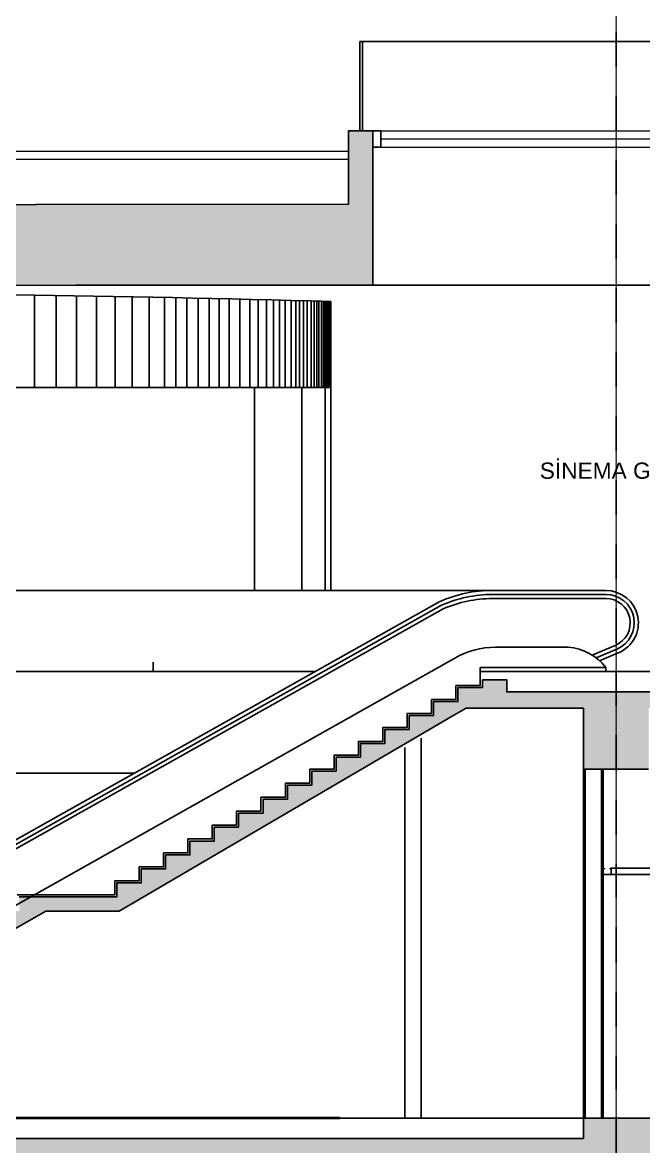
# Model space of a CAD drawing. Header units: centimetres. Extents: x -678439 to 71514, y -426864 to 8594.
# Drawn here: x 60405 to 61169, y 5995 to 7380 of the extents above; entities that cross this region are included whole.
import ezdxf

# ---------------------------------------------------------------- set-up
doc = ezdxf.new("R2010")
doc.units = ezdxf.units.CM
doc.header["$LTSCALE"] = 0.01
doc.header["$MEASUREMENT"] = 0
doc.linetypes.add('$0$CENTER', pattern=[50.8, 31.75, -6.35, 6.35, -6.35])
for name, color, linetype in [('$0$V-0_Axis', 8, '$0$CENTER'), ('AR-02', 152, 'Continuous'), ('METAL', 122, 'Continuous'), ('SIVA', 151, 'Continuous'), ('V-0_Elevation_015', 103, 'Continuous'), ('V-0_Elevation_025', 123, 'Continuous'), ('V-0_Hatch', 16, 'Continuous'), ('V-0_Hatch_Concrete', 252, 'Continuous'), ('V-0_Text_Tr', 7, 'Continuous'), ('V-2_Column', 160, 'Continuous'), ('V-2_Wall', 4, 'Continuous'), ('V-3_Ceiling_Suspended', 202, 'Continuous'), ('V-3_Glazing', 121, 'Continuous'), ('V-4_Floor_Cladding', 53, 'Continuous')]:
    doc.layers.add(name, color=color, linetype=linetype)
doc.layers.add('kaplama', color=30, linetype='Continuous', lineweight=40)
doc.styles.add('VIVA_100', font='arial.ttf', dxfattribs={"height": 20})

# ---------------------------------------------------------------- blocks, each defined once
blk = doc.blocks.new('sdfj')
at = {"layer": 'V-0_Elevation_015'}
for p, q in [((-290925.5, -409723.5), (-290925.5, -409973.5)), ((-290867.3, -409973.5), (-290867.3, -409723.5)), ((-290838.6, -409723.5), (-290838.6, -409973.5))]:
    blk.add_line(p, q, dxfattribs=at)
blk.add_lwpolyline([(-291830.8, -409640.4, -0.012182), (-291796.8, -409634, -0.017104), (-291610.5, -409607.7, -0.008228), (-290831.8, -409617.7)], format="xyb", dxfattribs=at)
for points in [[(-290831.8, -409617.7), (-290831.8, -409723.5), (-291857.7, -409723.5)], [(-291857.7, -409723.5), (-290831.8, -409723.5), (-290831.8, -409973.5)], [(-290831.8, -409723.5), (-290831.8, -409973.5)]]:
    blk.add_lwpolyline(points, dxfattribs=at)
at = {"layer": 'V-0_Hatch'}
for p, q in [((-290924.2, -409723.5), (-290914.2, -409723.5)), ((-290866.9, -409723.5), (-290914.2, -409723.5)), ((-291050.2, -410062), (-291050.2, -410062)), ((-291050.2, -410062), (-291050.2, -410072.5))]:
    blk.add_line(p, q, dxfattribs=at)
for points in [[(-291196.5, -409723.5), (-291196.5, -409609.5)], [(-291169.7, -409723.5), (-291169.7, -409609.9)], [(-291144.9, -409723.5), (-291144.9, -409610.3)], [(-291120.3, -409723.5), (-291120.3, -409610.7)], [(-291097, -409723.5), (-291097, -409611.1)], [(-291076.2, -409723.5), (-291076.2, -409611.5)], [(-291055.3, -409723.5), (-291055.3, -409611.9)], [(-291036.5, -409723.5), (-291036.5, -409612.3)], [(-291022.6, -409723.5), (-291022.6, -409612.6)], [(-291008.7, -409723.5), (-291008.7, -409612.9)], [(-290994.8, -409723.5), (-290994.8, -409613.3)], [(-290981.4, -409723.5), (-290981.4, -409613.6)], [(-290969, -409723.5), (-290969, -409613.9)], [(-290956.8, -409723.5), (-290956.8, -409614.2)], [(-290943.7, -409723.5), (-290943.7, -409614.5)], [(-290931.4, -409723.5), (-290931.4, -409614.8)], [(-290921.2, -409723.5), (-290921.2, -409615.1)], [(-290911, -409723.5), (-290911, -409615.4)], [(-290902.4, -409723.5), (-290902.4, -409615.6)], [(-290895, -409723.5), (-290895, -409615.8)], [(-290887.7, -409723.5), (-290887.7, -409616.1)], [(-290880.3, -409723.5), (-290880.3, -409616.3)], [(-290874.6, -409723.5), (-290874.6, -409616.4)], [(-290870.1, -409723.5), (-290870.1, -409616.6)], [(-290865.2, -409723.5), (-290865.2, -409616.7)], [(-290860.6, -409723.5), (-290860.6, -409616.8)], [(-290855.9, -409723.5), (-290855.9, -409617)], [(-290852.3, -409723.5), (-290852.3, -409617.1)], [(-290849, -409723.5), (-290849, -409617.2)], [(-290846.2, -409723.5), (-290846.2, -409617.3)], [(-290843.1, -409723.5), (-290843.1, -409617.4)], [(-290840.7, -409723.5), (-290840.7, -409617.4)], [(-290838.4, -409723.5), (-290838.4, -409617.5)], [(-290836.4, -409723.5), (-290836.4, -409617.6)], [(-290834.5, -409723.5), (-290834.5, -409617.6)], [(-290832.5, -409723.5), (-290832.5, -409617.7)]]:
    blk.add_lwpolyline(points, dxfattribs=at)

msp = doc.modelspace()

# ---------------------------------------------------------------- hatches: boundary and pattern name
at = {"layer": 'V-0_Hatch_Concrete', "transparency": 33554534}
h = msp.add_hatch(color=256, dxfattribs=at)
h.dxf.hatch_style = 1
h.paths.add_polyline_path([(66765.7, 7245), (66735.7, 7245), (66735.7, 7155), (62269.6, 7155), (62269.6, 7245), (62239.6, 7245), (62239.6, 7056.1), (62299.6, 7055), (66765.7, 7055)])
h.paths.add_polyline_path([(60836.2, 7246.1), (60806.2, 7246.1), (60806.2, 7155.6), (59652.6, 7154.7), (59652.6, 7055.2), (60836.2, 7056.1)])
h = msp.add_hatch(color=256, dxfattribs=at)
h.dxf.hatch_style = 1
h.paths.add_polyline_path([(68445.7, 6030), (61095.7, 6030), (61095.7, 6005), (60008.5, 6005), (60008.5, 6041.3), (60433.8, 6285), (60523.8, 6285), (60934, 6525), (60951.1, 6535), (61095.7, 6535), (61095.7, 6460), (61175.7, 6460), (61175.7, 6535), (62465.7, 6535), (62465.7, 6460), (62565.7, 6460), (62565.7, 6535), (64145.7, 6535), (64145.7, 6460), (64245.7, 6460), (64245.7, 6550), (65825.7, 6550), (65825.7, 6460), (65925.7, 6460), (65925.7, 6550), (66665.7, 6550), (66665.7, 6460), (66765.7, 6460), (66765.7, 6525), (68345.7, 6525), (68345.7, 6460), (68445.7, 6460), (68445.7, 6680), (68425.7, 6680), (68425.7, 6545), (66765.7, 6545), (66765.7, 6570), (64145.7, 6570), (64145.7, 6555), (62515.7, 6555), (62465.7, 6555), (61001, 6555), (61001, 6570), (60971, 6570), (60971, 6560.3), (60941, 6560.3), (60941, 6543.1), (60911, 6543.1), (60911, 6525.9), (60881, 6525.9), (60881, 6508.8), (60851, 6508.8), (60851, 6491.6), (60821, 6491.6), (60821, 6474.4), (60791, 6474.4), (60791, 6457.2), (60761, 6457.2), (60761, 6440), (60731, 6440), (60731, 6422.8), (60701, 6422.8), (60701, 6405.6), (60671, 6405.6), (60671, 6388.4), (60641, 6388.4), (60641, 6371.3), (60611, 6371.3), (60611, 6354.1), (60581, 6354.1), (60581, 6336.9), (60551, 6336.9), (60551, 6319.7), (60521, 6319.7), (60521, 6302.5), (60401, 6302.5), (60401, 6285.3), (60371, 6285.3), (60371, 6268.1), (60341, 6268.1), (60341, 6250.9), (60311, 6250.9), (60311, 6233.8), (60281, 6233.8), (60281, 6216.6), (60251, 6216.6), (60251, 6199.4), (60221, 6199.4), (60221, 6182.2), (60191, 6182.2), (60191, 6165), (60161, 6165), (60161, 6147.8), (60131, 6147.8), (60131, 6130.6), (60101, 6130.6), (60101, 6113.4), (60071, 6113.4), (60071, 6096.3), (60041, 6096.3), (60041, 6079.1), (60011, 6079.1), (60011, 6061.9), (59981, 6061.9), (59981, 6044.7), (59951, 6044.7), (59951, 6005), (59652.6, 6005), (59652.6, 5985), (60406.2, 5985), (60406.2, 5920), (60486.2, 5920), (60486.2, 5985), (60795.7, 5985), (60795.7, 5920), (60875.7, 5920), (60875.7, 5985), (61095.7, 5985), (61095.7, 5940), (61195.7, 5940), (61195.7, 6015), (62465.7, 6015), (62465.7, 5940), (62565.7, 5940), (62565.7, 6015), (64145.7, 6015), (64145.7, 5940), (64245.7, 5940), (64245.7, 6015), (65825.7, 6015), (65825.7, 5940), (65925.7, 5940), (65925.7, 6015), (66665.7, 6015), (66665.7, 5940), (66765.7, 5940), (66765.7, 6015), (68345.7, 6015), (68345.7, 5940), (68445.7, 5940)])

# ---------------------------------------------------------------- linework, layer by layer
at = {"layer": '$0$V-0_Axis'}
msp.add_line((61135.7, 1410), (61135.7, 8337.5), dxfattribs=at)
at = {"layer": 'AR-02'}
for p, q in [((61129.7, 6338), (61320.6, 6338)), ((61129.7, 6330), (61320.6, 6330))]:
    msp.add_line(p, q, dxfattribs=at)
at = {"layer": 'kaplama', "ltscale": 200, "transparency": 33554687}
msp.add_line((60795.7, 6030), (60008.5, 6030), dxfattribs=at)
at = {"layer": 'METAL'}
msp.add_lwpolyline([(61121.7, 6337), (61119.7, 6338), (61119.7, 6330), (61129.7, 6330), (61129.7, 6338), (61127.7, 6337)], dxfattribs=at)
at = {"layer": 'SIVA'}
for p, q in [((61095.7, 6460), (61095.7, 6030)), ((61119.7, 6460), (61119.7, 6030))]:
    msp.add_line(p, q, dxfattribs=at)
at = {"layer": 'V-0_Elevation_015', "transparency": 33554687}
for p, q in [((60983.5, 6680), (61123.1, 6680)), ((60983.5, 6675), (61123.1, 6675)), ((59979.2, 6138.5), (60918.8, 6666.4)), ((59981.2, 6133.9), (60920.9, 6661.8)), ((60983.5, 6670), (61123.1, 6670)), ((59983.2, 6129.4), (60922.9, 6657.2)), ((60987, 6610), (61076.8, 6610)), ((61106.1, 6600.4), (61134.5, 6612.3)), ((61111, 6597), (61136.4, 6607.6)), ((60015.2, 6077.9), (60937, 6596.6)), ((61115.3, 6593.4), (61138.4, 6603)), ((61123.1, 6585), (61123.1, 6580))]:
    msp.add_line(p, q, dxfattribs=at)
at = {"layer": 'V-0_Elevation_015'}
for points in [[(62253.1, 7356.1), (60823.3, 7356.1)], [(62239.6, 7056.1), (60470.4, 7056.1)], [(60983.4, 6680), (59652.6, 6680)], [(60765.1, 6580), (59652.6, 6580)], [(60542.6, 6455), (59652.6, 6455)]]:
    msp.add_lwpolyline(points, dxfattribs=at)
at = {"layer": 'V-0_Elevation_015', "transparency": 33554687}
msp.add_lwpolyline([(61123.1, 6585), (60968.5, 6585), (60968.5, 6580)], dxfattribs=at)
for centre, radius, start, end in [((60983.5, 6520), 160, 90, 113.8164), ((60983.5, 6520), 155, 90, 113.8164), ((61123.1, 6640), 40, 292.4239, 90), ((61123.1, 6640), 35, 292.4103, 90), ((60983.5, 6520), 150, 90, 113.8164), ((61123.1, 6640), 30, 292.3935, 90), ((60987, 6510), 100, 90, 120), ((61071.8, 6545.3), 64.9, 37.7211, 85.5457)]:
    msp.add_arc(centre, radius, start, end, dxfattribs=at)
at = {"layer": 'V-0_Elevation_025'}
msp.add_lwpolyline([(60820.3, 7246.1), (60820.3, 7356.1), (60823.3, 7356.1), (60823.3, 7246.1)], close=True, dxfattribs=at)
at = {"layer": 'V-2_Column', "ltscale": 200, "transparency": 33554687}
for p, q in [((62465.7, 6555), (61001, 6555)), ((60523.8, 6285), (60934, 6525)), ((60934, 6525), (60951.1, 6535)), ((60951.1, 6535), (61095.7, 6535)), ((60951.1, 6535), (61095.7, 6535)), ((61095.7, 6535), (61095.7, 6460)), ((61095.7, 6460), (61175.7, 6460)), ((60008.5, 6041.3), (60433.8, 6285)), ((60433.8, 6285), (60523.8, 6285)), ((68445.7, 6030), (61095.7, 6030)), ((61095.7, 6030), (61095.7, 6005)), ((61095.7, 6005), (60008.5, 6005))]:
    msp.add_line(p, q, dxfattribs=at)
for points in [[(59652.6, 7055.2), (60836.2, 7056.1), (60836.2, 7246.1), (60806.2, 7246.1), (60806.2, 7155.6), (59652.6, 7154.7)], [(59652.6, 7055.2), (60836.2, 7056.1), (60836.2, 7246.1), (60806.2, 7246.1), (60806.2, 7155.6), (59652.6, 7154.7)], [(60971, 6570), (60971, 6560.3), (60941, 6560.3), (60941, 6543.1), (60911, 6543.1), (60911, 6525.9), (60881, 6525.9), (60881, 6508.8), (60851, 6508.8), (60851, 6491.6), (60821, 6491.6), (60821, 6474.4), (60791, 6474.4), (60791, 6457.2), (60761, 6457.2), (60761, 6440), (60731, 6440), (60731, 6422.8), (60701, 6422.8), (60701, 6405.6), (60671, 6405.6), (60671, 6388.4), (60641, 6388.4), (60641, 6371.3), (60611, 6371.3), (60611, 6354.1), (60581, 6354.1), (60581, 6336.9), (60551, 6336.9), (60551, 6319.7), (60521, 6319.7), (60521, 6302.5), (60401, 6302.5)], [(62515.7, 6555), (62465.7, 6555), (61001, 6555), (61001, 6570), (60971, 6570)]]:
    msp.add_lwpolyline(points, dxfattribs=at)
at = {"layer": 'V-2_Wall'}
for p, q in [((61097.7, 6460), (61097.7, 6030)), ((61117.7, 6460), (61117.7, 6030))]:
    msp.add_line(p, q, dxfattribs=at)
at = {"layer": 'V-2_Wall', "ltscale": 0.3, "transparency": 33554687}
msp.add_lwpolyline([(60875.7, 6486.6), (60875.7, 6030), (60895.6, 6030), (60895.6, 6498)], dxfattribs=at)
at = {"layer": 'V-3_Ceiling_Suspended'}
for points in [[(60806.2, 7221.1), (59652.6, 7220.2)], [(60806.2, 7211.1), (59652.6, 7210.2)]]:
    msp.add_lwpolyline(points, dxfattribs=at)
at = {"layer": 'V-3_Glazing'}
for points in [[(60836.2, 7246.1), (60846.2, 7246.1), (60846.2, 7226.1), (60836.2, 7226.1)], [(62229.6, 7245), (60846.2, 7246.1), (60846.2, 7226.1), (62229.6, 7225)]]:
    msp.add_lwpolyline(points, close=True, dxfattribs=at)
msp.add_lwpolyline([(60846.2, 7236.1), (62229.6, 7235)], dxfattribs=at)
at = {"layer": 'V-4_Floor_Cladding'}
for points in [[(60398.5, 6305), (60518.5, 6305), (60518.5, 6322.2), (60548.5, 6322.2), (60548.5, 6339.4), (60578.5, 6339.4), (60578.5, 6356.6), (60608.5, 6356.6), (60608.5, 6373.8), (60638.5, 6373.8), (60638.5, 6390.9), (60668.5, 6390.9), (60668.5, 6408.1), (60698.5, 6408.1), (60698.5, 6425.3), (60728.5, 6425.3), (60728.5, 6442.5), (60758.5, 6442.5), (60758.5, 6459.7), (60788.5, 6459.7), (60788.5, 6476.9), (60818.5, 6476.9), (60818.5, 6494.1), (60848.5, 6494.1), (60848.5, 6511.3), (60878.5, 6511.3), (60878.5, 6528.4), (60908.5, 6528.4), (60908.5, 6545.6), (60938.5, 6545.6), (60938.5, 6562.8), (60968.5, 6562.8), (60968.5, 6580), (62840.4, 6580)], [(60008.5, 6030), (61095.7, 6030)]]:
    msp.add_lwpolyline(points, dxfattribs=at)

# ---------------------------------------------------------------- block references
at = {"layer": 'V-2_Wall'}
msp.add_blockref('sdfj', (351616.1, 416653.5), dxfattribs=at)

# ---------------------------------------------------------------- texts
at = {"layer": 'V-0_Text_Tr', "insert": (61037.4, 6837.5), "char_height": 20, "attachment_point": 1, "rotation": 0.009, "style": 'VIVA_100'}
msp.add_mtext_dynamic_manual_height_columns('\\pi4.2925;SİNEMA GİRİŞ HOLÜ', width=554.26, gutter_width=1000, heights=[0], dxfattribs=at)

doc.saveas('drawing.dxf')
